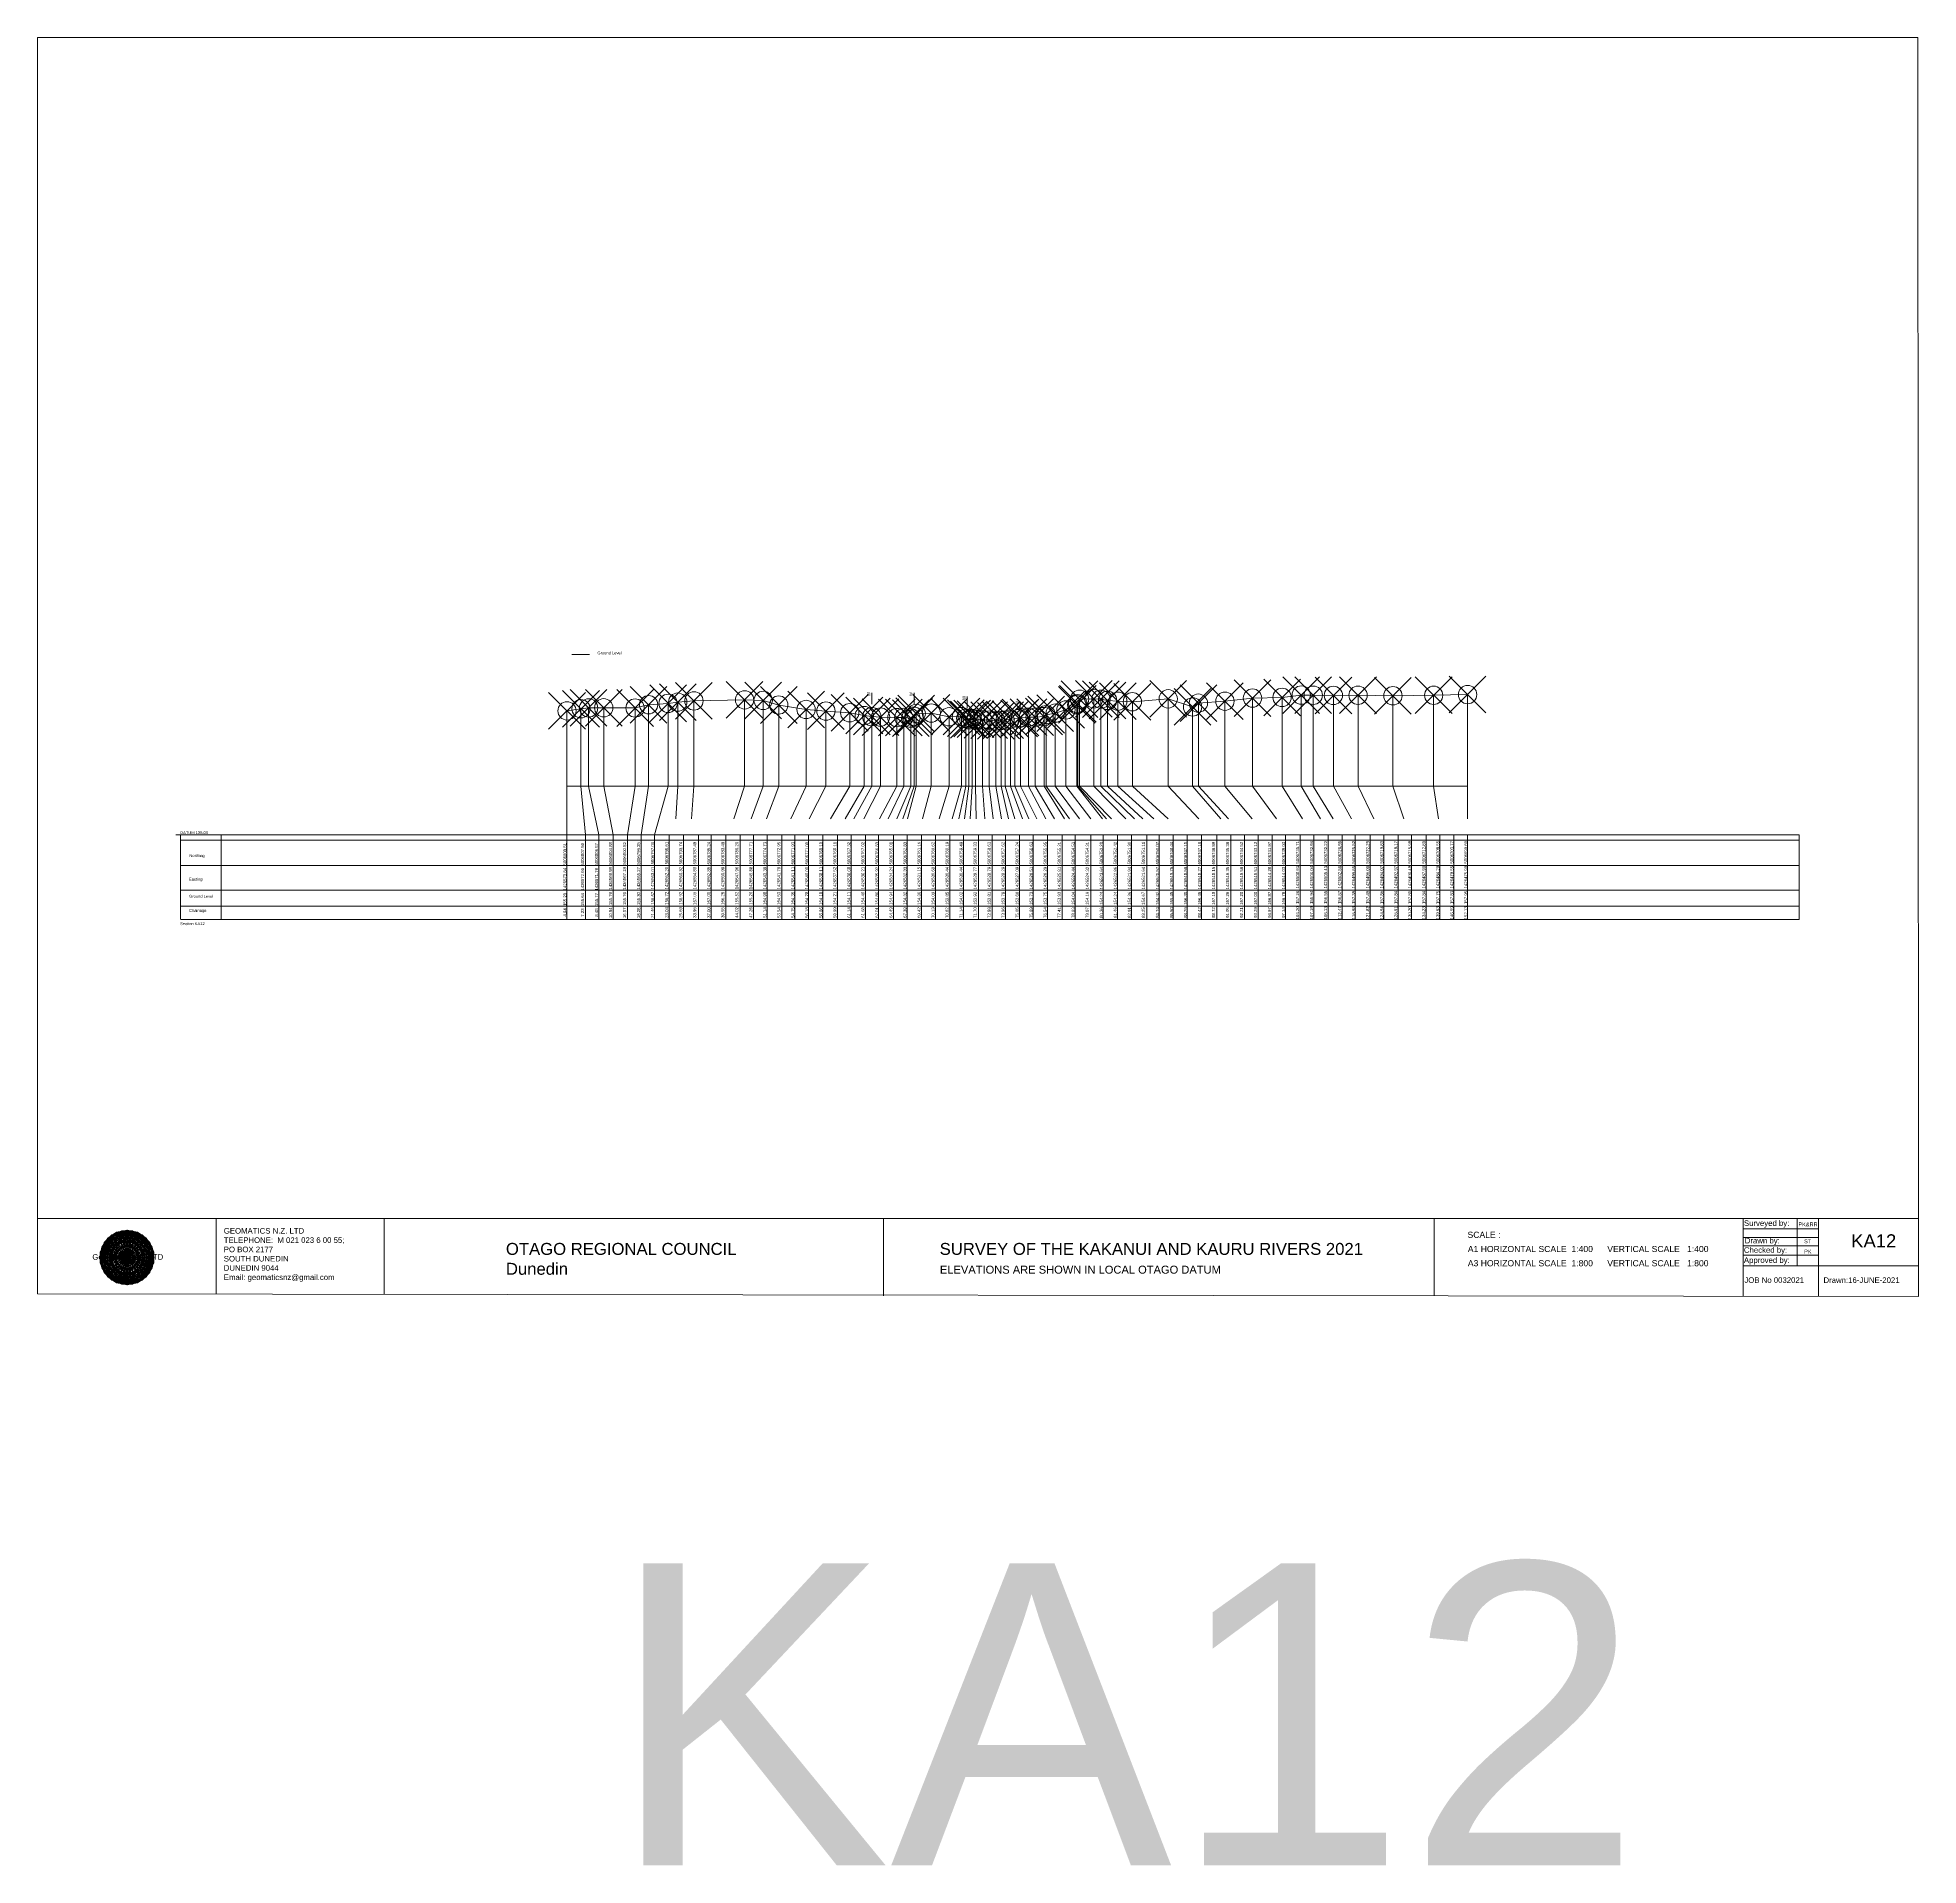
# Model space of a CAD drawing. Header units: millimetres. Extents: x -11318300 to 46111088, y -1699923 to 1425288130.
# Drawn here: x -3807641 to -3500233, y -33446 to 265345 of the extents above; entities that cross this region are included whole.
import ezdxf

# ---------------------------------------------------------------- set-up
doc = ezdxf.new("R2010")
doc.units = ezdxf.units.MM
doc.header["$PDMODE"] = 35
doc.header["$PDSIZE"] = 3000
doc.layers.get('0').update_dxf_attribs({"lineweight": 0})
doc.layers.add('geo', color=7, linetype='Continuous', lineweight=0)
doc.styles.get("Standard").update_dxf_attribs({"font": 'arial.ttf'})

# ---------------------------------------------------------------- blocks, each defined once
blk = doc.blocks.new('Geomatics_Circle_SPT')
at = {"layer": 'geo', "color": 2, "linetype": 'Continuous', "lineweight": 0}
for p, q in [((0, 25.2), (-25.2, 0)), ((-24.7, 4.9), (-4.9, 24.7)), ((-24.7, -4.9), (4.9, 24.7)), ((-9.7, 23.3), (-23.3, 9.6)), ((9.7, 23.3), (-23.3, -9.7)), ((-21, 14), (-14, 21)), ((-21, -14), (14, 21)), ((0, 0), (-17.8, 17.8)), ((-14, 21), (21, -14)), ((23.3, -9.7), (-9.7, 23.3)), ((-4.9, 24.7), (24.7, -4.9)), ((25.2, 0), (0, 25.2)), ((0, 0), (17.8, 17.8)), ((4.9, 24.7), (24.7, 4.9)), ((23.3, 9.7), (9.7, 23.3)), ((14, 21), (21, 14)), ((17.8, 18.1), (17.8, 18.1)), ((4.9, -24.7), (-24.7, 4.9)), ((-24.7, 0), (0, -24.7)), ((-23.3, 9.7), (9.7, -23.3)), ((14, -21), (-21, 14)), ((0, 0), (-17.8, -17.8)), ((21, 14), (-14, -21)), ((-9.7, -23.3), (23.3, 9.7)), ((24.7, 4.9), (-4.9, -24.7)), ((0, 0), (17.8, -17.8)), ((0, -24.8), (25.2, 0)), ((-4.9, -24.7), (-24.7, -4.9)), ((-23.3, -9.7), (-9.7, -23.3)), ((-14, -21), (-21, -14)), ((24.7, -4.9), (4.9, -24.7)), ((9.7, -23.3), (23.3, -9.7)), ((21, -14), (14, -21)), ((-17.8, -17.8), (-17.8, -17.8)), ((4.9, -24.7), (4.9, -24.7)), ((18.1, -17.8), (18.1, -17.8))]:
    blk.add_line(p, q, dxfattribs=at)
at = {"layer": 'geo', "color": 1, "linetype": 'Continuous', "lineweight": 0}
for p, q in [((-25.2, 0), (9.7, 23.3)), ((-25.2, 0), (-9.6, 23.3)), ((-4.9, 24.8), (-24.7, -4.9)), ((4.9, 24.7), (-24.7, 4.9)), ((14, 21), (-24.7, -4.9)), ((-14, 21), (-24.7, 4.9)), ((-23.3, 9.7), (0, 25.2)), ((-23.3, -9.6), (0, 25.2)), ((-23.3, -9.6), (17.8, 17.8)), ((-23.3, 9.7), (-17.8, 17.9)), ((-23.3, -9.6), (-17.8, 17.9)), ((-23.3, 9.7), (17.8, 17.8)), ((4.9, 24.8), (-21, -14)), ((-4.9, 24.7), (-21, 14)), ((14, 21), (-21, 14)), ((-14, 21), (-21, -14)), ((-17.9, 17.6), (-17.9, 17.6)), ((-17.8, 17.8), (9.7, 23.3)), ((-17.8, 17.8), (-9.6, 23.3)), ((-17.8, -17.8), (9.7, 23.3)), ((-17.8, -17.8), (-9.7, 23.3)), ((-9.7, -23.3), (-17.8, 17.8)), ((-17.8, 17.8), (9.7, -23.3)), ((-17.8, 17.8), (23.3, -9.6)), ((-17.8, 17.8), (23.3, 9.7)), ((4.9, 24.7), (-14, 21)), ((-4.9, 24.7), (-14, -20.9)), ((0, 0), (-14, 21)), ((-14, 21), (-4.9, -24.7)), ((-14, 21), (-14, 21)), ((24.7, -4.9), (-14, 21)), ((21, 14), (-14, 21)), ((-9.8, 23.1), (-9.8, 23.1)), ((-9.7, 23.3), (0, 25.2)), ((-9.7, 23.3), (0, -25.2)), ((-9.7, -23.3), (0, 25.2)), ((-9.6, 23.3), (17.8, -17.8)), ((-9.6, 23.3), (25.2, 0)), ((-9.6, 23.3), (17.8, 17.8)), ((-9.6, -23.3), (17.8, 17.9)), ((0, 0), (-4.9, 24.7)), ((-4.9, 24.7), (-4.9, 24.7)), ((21, -14), (-4.9, 24.7)), ((24.8, 4.9), (-4.9, 24.7)), ((14, 21), (-4.9, 24.7)), ((-0.2, 25.1), (-0.2, 25.1)), ((0, 25.2), (9.7, -23.3)), ((0, 25.2), (23.3, -9.7)), ((0, 25.2), (23.3, 9.7)), ((0, 25.2), (9.7, 23.3)), ((0, 0), (4.9, 24.7)), ((0, -25.2), (9.7, 23.3)), ((0, 0), (14, 21)), ((21, 14), (4.9, 24.8)), ((14, -21), (4.9, 24.7)), ((24.7, -4.9), (4.9, 24.7)), ((4.9, 24.7), (4.9, 24.7)), ((4.9, -24.7), (14, 21)), ((9.4, 23.3), (9.4, 23.3)), ((9.7, 23.3), (17.8, -17.8)), ((9.7, 23.3), (25.2, 0)), ((9.7, 23.3), (17.8, 17.9)), ((17.8, 17.8), (9.7, -23.3)), ((21, -14), (14, 21)), ((24.7, 4.9), (14, 21)), ((14, 21), (14, 21)), ((17.6, 17.9), (17.6, 17.9)), ((17.8, 17.8), (23.3, -9.7)), ((17.8, 17.8), (23.3, 9.7)), ((-25.2, 0), (23.3, 9.7)), ((-25.2, 0), (-23.3, 9.7)), ((-23.3, -9.7), (-25.2, 0)), ((-9.6, -23.3), (-25.2, 0)), ((9.7, -23.3), (-25.2, 0)), ((21, 14), (-24.7, 4.9)), ((-21, 14), (-24.7, -4.9)), ((0, 0), (-24.7, 4.9)), ((-24.7, 4.9), (-21, -14)), ((-24.7, 4.9), (-4.9, -24.7)), ((-24.7, 4.9), (14, -21)), ((-24.7, 4.9), (-24.7, 4.9)), ((0, 0), (-24.7, -4.9)), ((-17.8, -17.8), (-23.3, 9.7)), ((0, -25.2), (-23.3, 9.7)), ((-23.3, 9.7), (17.8, -17.8)), ((-23.3, 9.7), (25.2, 0)), ((-23.3, 9.4), (-23.3, 9.4)), ((-23.3, -9.7), (25.2, 0)), ((0, 0), (-21, 14)), ((-21, 14), (-14, -21)), ((-21, 14), (4.9, -24.7)), ((-21, 14), (-21, 14)), ((24.7, 4.9), (-21, 14)), ((0, 0), (-21, -14)), ((-17.8, -17.8), (23.3, 9.7)), ((-14, -21), (24.7, 4.9)), ((0, 0), (-14, -21)), ((25.2, 0), (-9.6, -23.3)), ((-4.9, -24.7), (21, 14)), ((0, 0), (-4.9, -24.7)), ((0, 0), (21, 14)), ((23.3, 9.7), (0, -25.2)), ((0, 0), (24.8, 4.9)), ((0, 0), (4.9, -24.7)), ((0, 0), (14, -21)), ((0, 0), (21, -14)), ((0, 0), (24.8, -4.9)), ((4.9, -24.7), (24.7, 4.9)), ((25.2, 0), (9.7, -23.3)), ((14, -21), (21, 14)), ((23.3, 9.7), (17.8, -17.8)), ((24.7, -4.9), (21, 14)), ((21, 14), (21, 14)), ((21, -14), (24.7, 4.9)), ((23.1, 9.8), (23.1, 9.8)), ((23.3, 9.7), (25.2, 0)), ((25.2, 0), (23.3, -9.6)), ((24.7, 4.9), (24.7, 4.9)), ((25.1, 0.2), (25.1, 0.2)), ((-25.2, 0), (23.3, -9.7)), ((-25.1, -0.2), (-25.1, -0.2)), ((-24.7, -4.9), (-24.7, -4.9)), ((-24.7, -4.9), (-14, -21)), ((-24.7, -4.9), (4.9, -24.7)), ((-24.7, -4.9), (21, -14)), ((-17.8, -17.8), (-23.3, -9.7)), ((0, -25.2), (-23.3, -9.6)), ((17.8, -17.8), (-23.3, -9.6)), ((-23.1, -9.8), (-23.1, -9.8)), ((-21, -14), (24.7, -4.9)), ((-21, -14), (-21, -14)), ((-21, -14), (-4.9, -24.7)), ((-21, -14), (14, -21)), ((23.3, -9.7), (-17.8, -17.8)), ((-14, -21), (21, -14)), ((-4.9, -24.7), (24.7, -4.9)), ((23.3, -9.6), (0, -25.2)), ((4.9, -24.7), (21, -14)), ((14, -21), (24.7, -4.9)), ((23.3, -9.6), (17.8, -17.8)), ((21, -14), (21, -14)), ((23.3, -9.4), (23.3, -9.4)), ((24.7, -4.9), (24.7, -4.9)), ((-9.6, -23.3), (-17.8, -17.8)), ((9.7, -23.3), (-17.8, -17.8)), ((-17.6, -17.9), (-17.6, -17.9)), ((-14, -21), (-14, -21)), ((-14, -21), (4.9, -24.7)), ((17.8, -17.8), (-9.7, -23.3)), ((0, -25.2), (-9.7, -23.3)), ((-9.4, -23.3), (-9.4, -23.3)), ((-4.9, -24.7), (14, -21)), ((-4.9, -24.7), (-4.9, -24.7)), ((9.7, -23.3), (0, -25.2)), ((0.2, -25.1), (0.2, -25.1)), ((4.9, -24.7), (4.9, -24.7)), ((17.8, -17.8), (9.7, -23.3)), ((9.8, -23.1), (9.8, -23.1)), ((14, -21), (14, -21)), ((17.9, -17.6), (17.9, -17.6))]:
    blk.add_line(p, q, dxfattribs=at)
at = {"layer": 'geo', "color": 114, "linetype": 'Continuous', "lineweight": 0}
for p, q in [((17.9, 17.8), (-25.2, 0)), ((-24.7, 4.9), (14, 21)), ((9.7, 23.3), (-23.3, 9.7)), ((-20.9, 14), (4.9, 24.7)), ((0, 25.2), (-17.8, 17.8)), ((-17.8, 17.8), (0, -25.2)), ((-14, 21), (-4.9, 24.7)), ((4.9, -24.7), (-14, 21)), ((0, 0), (-9.7, 23.3)), ((-4.9, 24.7), (14, -21)), ((17.8, -17.8), (0, 25.2)), ((0, 0), (9.7, 23.3)), ((4.9, 24.7), (21, -14)), ((23.3, -9.7), (9.7, 23.3)), ((14, 21), (24.7, -4.9)), ((25.2, 0), (17.8, 17.8)), ((-24.7, -4.9), (21, 14)), ((-14, -21), (-24.7, 4.9)), ((0, 0), (-23.3, 9.7)), ((-23.3, 9.7), (-9.7, -23.3)), ((0, 0), (-23.3, -9.7)), ((-4.9, -24.7), (-21, 14)), ((24.8, 4.9), (-20.9, -14)), ((0, 0), (-9.7, -23.3)), ((0, 0), (23.3, 9.7)), ((0, 0), (9.7, -23.3)), ((0, 0), (23.3, -9.7)), ((21, 14), (24.7, 4.9)), ((-25.2, 0), (-17.8, -17.8)), ((-21, -14), (-24.7, -4.9)), ((-17.8, -17.8), (25.2, 0)), ((24.8, -4.9), (-14, -21)), ((-9.6, -23.3), (23.3, -9.7)), ((21, -14), (-4.9, -24.8)), ((0, -25.2), (17.9, -17.8)), ((14, -21), (4.9, -24.8))]:
    blk.add_line(p, q, dxfattribs=at)
at = {"layer": 'geo', "color": 250, "linetype": 'Continuous', "lineweight": 0}
for p, q in [((-17.8, 17.8), (17.8, 17.8)), ((-17.8, -17.8), (-17.8, 17.8)), ((-14, 21), (-14, 21)), ((14, 21), (-14, 21)), ((-14, 20.9), (-14, -21)), ((-9.7, 23.3), (9.7, 23.3)), ((-9.7, -23.3), (-9.7, 23.3)), ((-4.9, 24.7), (4.9, 24.7)), ((-4.9, 24.7), (-4.9, -24.7)), ((0, 0), (0, 25.2)), ((4.9, 24.7), (4.9, -24.7)), ((9.7, -23.3), (9.7, 23.3)), ((14, 21), (14, -21)), ((17.8, -17.8), (17.8, 17.8)), ((0, 0), (-25.2, 0)), ((24.7, 4.9), (-24.7, 4.9)), ((-24.7, 4.9), (-24.7, -4.9)), ((-23.3, 9.7), (23.3, 9.7)), ((-23.3, 9.7), (-23.3, 9.7)), ((-23.3, -9.7), (-23.3, 9.7)), ((21, 14), (-21, 14)), ((-21, 14), (-21, -14)), ((0, 0), (0, -25.2)), ((0, 0), (25.2, 0)), ((21, 14), (21, 14)), ((21, -14), (21, 14)), ((23.3, 9.7), (23.3, -9.7)), ((24.7, 4.9), (24.7, 4.9)), ((24.7, -4.9), (24.7, 4.9)), ((-24.7, -4.9), (24.7, -4.9)), ((23.3, -9.7), (-23.3, -9.7)), ((-21, -14), (21, -14)), ((17.8, -17.8), (-17.8, -17.8)), ((-14, -21), (14, -21)), ((9.7, -23.3), (-9.7, -23.3)), ((-4.9, -24.7), (4.9, -24.7))]:
    blk.add_line(p, q, dxfattribs=at)
blk = doc.blocks.new('GeomaticsNZ TITLE BLOCK')
at = {"color": 7, "linetype": 'Continuous', "lineweight": 0}
for p, q in [((0, 94.9), (0, 1579.2)), ((0, 1579.2), (2363.4, 1579.2)), ((2363.4, 1579.2), (2364, 94.9)), ((2364, 94.9), (0, 94.9)), ((0, 94.9), (0, 0)), ((15.9, 94.9), (2364, 94.9)), ((224.3, 95.2), (224.3, -0.3)), ((2364, 94.9), (382.6, 94.9)), ((435.8, 95.2), (435.8, -0.7)), ((1063.4, 94.9), (1063.4, -2.4)), ((1755.4, 94.9), (1755.4, -2.6)), ((2143.9, 94.9), (2143.7, -3)), ((2211.5, 94.9), (2211.5, 36.1)), ((2238.6, 94.8), (2238.6, -3.2)), ((2364, -3.5), (2364, 94.9)), ((2143.9, 81.9), (2238.6, 81.7)), ((2143.9, 71), (2238.6, 71)), ((2143.6, 60.4), (2238.6, 60.4)), ((2143.8, 48.6), (2238.6, 48.6)), ((2143.8, 35.4), (2364, 35.3)), ((0, 0), (2364, -3.5))]:
    blk.add_line(p, q, dxfattribs=at)
at = {"color": 7, "linetype": 'Continuous', "lineweight": 0, "xscale": 1.36, "yscale": 1.36, "zscale": 1.36}
blk.add_blockref('Geomatics_Circle_SPT', (112.4, 45.7), dxfattribs=at)
at = {"color": 7, "linetype": 'Continuous', "lineweight": 0}
for s, p in [('PK&RR', (2213.2, 84.8)), ('ST', (2220.3, 63.6)), ('PK', (2220.4, 50.6))]:
    blk.add_text(s, height=5, dxfattribs=at).set_placement(p)
at = {"color": 7, "linetype": 'Continuous', "lineweight": 0, "attachment_point": 1}
for s, width, heights, insert, char_height in [('{\\C256;GEOMATICS N.Z. LTD                   \\PTELEPHONE:  M 021 023 6 00 55;\\PPO BOX 2177\\PSOUTH DUNEDIN\\PDUNEDIN 9044\\PEmail: geomaticsnz@gmail.com}', 3535.727, [94.7], (234, 82.7), 7), ('{\\C256;Surveyed by:}', 3535.727, [0], (2144.7, 92.4), 7), ('{\\C256;Geomatics N.Z. LTD                   }', 125.079, [15.8], (68.8, 49.9), 7), ('{\\C256;OTAGO REGIONAL COUNCIL\\PDunedin}', 3535.727, [0], (588.6, 64), 15), ('{\\C256;SURVEY OF THE KAKANUI AND KAURU RIVERS 2021}', 3535.727, [0], (1133.8, 64), 15), ('{\\C256;Checked by:}', 3535.727, [0], (2144.7, 58.6), 7), ('{\\C256;Drawn by:}', 3535.727, [0], (2145.8, 70.4), 7), ('{\\C256;ELEVATIONS ARE SHOWN IN LOCAL OTAGO DATUM}', 3535.727, [0], (1134.1, 35.4), 10), ('{\\C256;Approved by:}', 3535.727, [0], (2144.7, 45.9), 7), ('{\\C256;JOB No 0032021}', 3535.727, [0], (2145.3, 20.8), 7), ('{\\C256;Drawn:16-JUNE-2021}', 3535.727, [0], (2244.7, 20.7), 7)]:
    blk.add_mtext_dynamic_manual_height_columns(s, width=width, gutter_width=159, heights=heights, dxfattribs=dict(at, insert=insert, char_height=char_height))

msp = doc.modelspace()

# ---------------------------------------------------------------- linework, layer by layer
at = {"color": 1, "lineweight": 0}
msp.add_line((-3720333, 164520), (-3717426, 164520), dxfattribs=at)
at = {"color": 7, "lineweight": 0}
for p, q in [((-3700367, 156915), (-3700367, 143003)), ((-3692088, 157085), (-3692088, 143003)), ((-3689051, 156995), (-3689051, 143003)), ((-3671266, 156401), (-3671266, 158248)), ((-3664374, 156380), (-3664374, 158227)), ((-3655693, 155769), (-3655693, 157616)), ((-3647019, 154957), (-3647019, 156805)), ((-3637333, 157185), (-3637333, 143003)), ((-3635007, 157255), (-3635007, 143003)), ((-3633839, 157195), (-3633839, 143003)), ((-3632763, 156995), (-3632763, 143003)), ((-3631086, 156865), (-3631086, 143003)), ((-3628709, 156785), (-3628709, 143003)), ((-3622853, 157255), (-3622853, 143003)), ((-3613582, 156865), (-3613582, 143003)), ((-3609072, 157385), (-3609072, 143003)), ((-3604231, 157485), (-3604231, 143003)), ((-3601111, 157864), (-3601111, 143003)), ((-3599140, 157844), (-3599140, 143003)), ((-3595855, 157814), (-3595855, 143003)), ((-3591825, 157844), (-3591825, 143003)), ((-3586123, 157754), (-3586123, 143003)), ((-3579460, 157834), (-3579460, 143003)), ((-3573919, 157954), (-3573919, 137637)), ((-3721115, 155286), (-3721115, 135000)), ((-3718827, 155636), (-3718827, 143003)), ((-3717577, 155766), (-3717577, 143003)), ((-3715108, 155756), (-3715108, 143003)), ((-3709983, 155756), (-3709983, 143003)), ((-3707774, 156296), (-3707774, 143003)), ((-3704590, 156516), (-3704590, 143003)), ((-3703014, 156716), (-3703014, 143003)), ((-3686499, 156245), (-3686499, 143003)), ((-3682034, 155515), (-3682034, 143003)), ((-3678792, 155255), (-3678792, 143003)), ((-3674911, 154975), (-3674911, 143003)), ((-3672518, 154525), (-3672518, 143003)), ((-3669871, 154275), (-3669871, 143003)), ((-3667195, 154185), (-3667195, 143003)), ((-3666063, 154205), (-3666063, 143003)), ((-3664915, 154105), (-3664915, 143003)), ((-3664378, 154395), (-3664378, 143003)), ((-3664042, 154855), (-3664042, 143003)), ((-3661566, 154935), (-3661566, 143003)), ((-3658668, 154315), (-3658668, 143003)), ((-3656637, 154355), (-3656637, 143003)), ((-3655433, 153845), (-3655433, 143003)), ((-3654909, 154015), (-3654909, 143003)), ((-3654352, 153915), (-3654352, 143003)), ((-3653177, 153805), (-3653177, 143003)), ((-3652091, 153785), (-3652091, 143003)), ((-3650165, 153725), (-3650165, 143003)), ((-3649513, 153745), (-3649513, 143003)), ((-3648642, 153925), (-3648642, 143003)), ((-3647219, 154035), (-3647902, 151276)), ((-3645696, 154235), (-3645696, 143003)), ((-3644595, 154235), (-3644595, 143003)), ((-3643147, 154355), (-3643147, 143003)), ((-3642805, 154878), (-3642805, 143003)), ((-3641316, 154915), (-3641316, 143003)), ((-3639556, 155445), (-3639556, 143003)), ((-3637791, 156295), (-3637791, 143003)), ((-3637629, 156445), (-3637629, 143003)), ((-3618863, 155935), (-3618863, 143003)), ((-3617919, 156545), (-3617919, 143003)), ((-3651007, 153655), (-3651007, 143003)), ((-3647902, 151276), (-3647902, 143003)), ((-3718827, 143003), (-3718089, 135000)), ((-3717577, 143003), (-3715917, 135000)), ((-3715108, 143003), (-3713559, 135000)), ((-3709983, 143003), (-3711201, 135000)), ((-3707774, 143003), (-3708970, 135000)), ((-3704590, 143003), (-3706815, 135000)), ((-3703014, 143003), (-3703338, 137637)), ((-3700367, 143003), (-3700759, 137637)), ((-3692088, 143003), (-3693850, 137637)), ((-3689051, 143003), (-3691036, 137637)), ((-3686499, 143003), (-3688518, 137637)), ((-3682034, 143003), (-3684554, 137637)), ((-3678792, 143003), (-3681559, 137637)), ((-3674911, 143003), (-3678057, 137637)), ((-3672518, 143003), (-3675658, 137637)), ((-3669871, 143003), (-3672611, 137637)), ((-3667195, 143003), (-3670018, 137637)), ((-3666063, 143003), (-3668595, 137637)), ((-3664915, 143003), (-3667186, 137637)), ((-3664378, 143003), (-3666231, 137637)), ((-3664042, 143003), (-3665477, 137637)), ((-3661566, 143003), (-3663007, 137637)), ((-3658668, 143003), (-3660258, 137637)), ((-3656637, 143003), (-3658166, 137637)), ((-3655433, 143003), (-3656154, 137637)), ((-3654909, 143003), (-3655235, 137637)), ((-3654352, 143003), (-3654237, 137637)), ((-3653177, 143003), (-3652819, 137637)), ((-3652091, 143003), (-3651475, 137637)), ((-3651007, 143003), (-3650105, 137637)), ((-3650165, 143003), (-3648948, 137637)), ((-3649513, 143003), (-3647896, 137637)), ((-3648642, 143003), (-3646670, 137637)), ((-3647902, 143003), (-3645606, 137637)), ((-3645696, 143003), (-3642841, 137637)), ((-3644595, 143003), (-3641457, 137637)), ((-3643147, 143003), (-3639808, 137637)), ((-3642805, 143003), (-3638964, 137637)), ((-3641316, 143003), (-3637351, 137637)), ((-3639556, 143003), (-3635470, 137637)), ((-3637791, 143003), (-3633583, 137637)), ((-3637629, 143003), (-3632910, 137637)), ((-3637333, 143003), (-3632105, 137637)), ((-3635007, 143003), (-3629783, 137637)), ((-3633839, 143003), (-3628365, 137637)), ((-3632763, 143003), (-3627021, 137637)), ((-3631086, 143003), (-3625207, 137637)), ((-3628709, 143003), (-3622866, 137637)), ((-3622853, 143003), (-3617822, 137637)), ((-3618863, 143003), (-3614241, 137637)), ((-3617919, 143003), (-3612973, 137637)), ((-3613582, 143003), (-3609114, 137637)), ((-3609072, 143003), (-3605159, 137637)), ((-3604231, 143003), (-3600874, 137637)), ((-3601111, 143003), (-3597958, 137637)), ((-3599140, 143003), (-3595903, 137637)), ((-3595855, 143003), (-3592870, 137637)), ((-3591825, 143003), (-3589226, 137637)), ((-3586123, 143003), (-3584335, 137637)), ((-3579460, 143003), (-3578689, 137637)), ((-3721115, 135000), (-3721115, 121147)), ((-3718089, 121176), (-3718089, 135000)), ((-3715917, 121176), (-3715917, 135000)), ((-3713559, 121176), (-3713559, 135000)), ((-3711201, 121176), (-3711201, 135000)), ((-3708970, 121176), (-3708970, 135000)), ((-3706815, 121176), (-3706815, 135000)), ((-3704406, 121176), (-3704406, 135000)), ((-3702048, 121176), (-3702048, 135000)), ((-3699639, 121176), (-3699639, 135000)), ((-3697560, 121176), (-3697560, 135000)), ((-3695151, 121176), (-3695151, 135000)), ((-3692837, 121176), (-3692837, 135000)), ((-3690651, 121176), (-3690651, 135000)), ((-3688399, 121176), (-3688399, 135000)), ((-3685982, 121176), (-3685982, 135000)), ((-3683890, 121176), (-3683890, 135000)), ((-3681617, 121176), (-3681617, 135000)), ((-3679296, 121176), (-3679296, 135000)), ((-3676917, 121176), (-3676917, 135000)), ((-3674650, 121176), (-3674650, 135000)), ((-3672323, 121176), (-3672323, 135000)), ((-3670194, 121176), (-3670194, 135000)), ((-3667745, 121176), (-3667745, 135000)), ((-3665488, 121176), (-3665488, 135000)), ((-3663192, 121176), (-3663192, 135000)), ((-3658525, 121176), (-3658525, 135000)), ((-3656307, 121176), (-3656307, 135000)), ((-3653857, 121176), (-3653857, 135000)), ((-3651639, 121176), (-3651639, 135000)), ((-3649451, 121176), (-3649451, 135000)), ((-3647139, 121176), (-3647139, 135000)), ((-3644945, 121176), (-3644945, 135000)), ((-3642581, 121176), (-3642581, 135000)), ((-3640189, 121176), (-3640189, 135000)), ((-3638059, 121176), (-3638059, 135000)), ((-3635512, 121176), (-3635512, 135000)), ((-3633456, 121176), (-3633456, 135000)), ((-3631145, 121176), (-3631145, 135000)), ((-3628835, 121176), (-3628835, 135000)), ((-3626338, 121176), (-3626338, 135000)), ((-3624318, 121176), (-3624318, 135000)), ((-3622043, 121176), (-3622043, 135000)), ((-3619752, 121176), (-3619752, 135000)), ((-3617399, 121176), (-3617399, 135000)), ((-3614918, 121176), (-3614918, 135000)), ((-3612612, 121176), (-3612612, 135000)), ((-3610374, 121176), (-3610374, 135000)), ((-3608147, 121176), (-3608147, 135000)), ((-3605882, 121176), (-3605882, 135000)), ((-3603663, 121176), (-3603663, 135000)), ((-3601287, 121176), (-3601287, 135000)), ((-3599051, 121176), (-3599051, 135000)), ((-3596715, 121176), (-3596715, 135000)), ((-3594428, 121176), (-3594428, 135000)), ((-3592297, 121176), (-3592297, 135000)), ((-3589842, 121176), (-3589842, 135000)), ((-3587594, 121176), (-3587594, 135000)), ((-3585262, 121176), (-3585262, 135000)), ((-3583059, 121176), (-3583059, 135000)), ((-3580682, 121176), (-3580682, 135000)), ((-3578458, 121176), (-3578458, 135000)), ((-3576154, 121176), (-3576154, 135000)), ((-3573919, 135000), (-3573919, 121147))]:
    msp.add_line(p, q, dxfattribs=at)
at = {"lineweight": 0}
for p, q in [((-3721115, 143003), (-3573919, 143003)), ((-3784273, 135000), (-3784273, 134453))]:
    msp.add_line(p, q, dxfattribs=at)
at = {"color": 32, "lineweight": 0, "true_color": 0xcd6928}
msp.add_line((-3785027, 135000), (-3530783, 135000), dxfattribs=at)
at = {"color": 7, "lineweight": 0, "transparency": 33554687}
for p, q in [((-3784273, 135000), (-3519693, 135000)), ((-3784273, 134453), (-3784273, 121303)), ((-3784273, 134154), (-3519693, 134154)), ((-3777638, 135000), (-3777638, 121176)), ((-3519693, 135000), (-3519693, 121176)), ((-3784273, 130031), (-3519693, 130031)), ((-3784273, 125970), (-3519693, 125970)), ((-3784273, 123366), (-3519693, 123366)), ((-3784273, 121176), (-3519693, 121176))]:
    msp.add_line(p, q, dxfattribs=at)
at = {"color": 1, "lineweight": 0}
msp.add_lwpolyline([(-3721115, 155286), (-3718827, 155636), (-3717577, 155766), (-3715108, 155786), (-3709983, 155756), (-3707774, 156296), (-3704590, 156516), (-3703014, 156716), (-3700367, 156915), (-3692088, 157085), (-3689051, 156995), (-3686499, 156245), (-3682034, 155515), (-3678792, 155255), (-3674911, 154975), (-3672518, 154525), (-3671304, 154345), (-3669871, 154275), (-3667195, 154185), (-3666063, 154205), (-3664915, 154105), (-3664378, 154395), (-3664042, 154855), (-3661566, 154935), (-3658668, 154315), (-3656637, 154355), (-3655927, 154085), (-3655433, 153845), (-3654909, 154015), (-3654352, 153915), (-3653177, 153805), (-3652091, 153785), (-3651007, 153655), (-3650165, 153725), (-3649513, 153745), (-3648642, 153925), (-3647219, 154035), (-3646982, 154185), (-3645696, 154235), (-3644595, 154235), (-3643147, 154355), (-3642805, 154665), (-3641316, 154915), (-3639556, 155445), (-3637791, 156295), (-3637629, 156445), (-3637333, 157185), (-3635007, 157255), (-3633839, 157195), (-3632763, 156995), (-3631086, 156865), (-3628709, 156785), (-3622853, 157255), (-3618863, 155935), (-3617919, 156545), (-3613582, 156865), (-3609072, 157385), (-3604231, 157485), (-3601111, 157864), (-3599140, 157844), (-3595855, 157814), (-3591825, 157844), (-3586123, 157754), (-3579460, 157834), (-3573919, 157954)], dxfattribs=at)
at = {"color": 7, "lineweight": 0}
for points in [[(-3671304, 154345), (-3671304, 143003), (-3674240, 137637)], [(-3655927, 154085), (-3655927, 143003), (-3657089, 137637)], [(-3646982, 154185), (-3646982, 143003), (-3636038, 143003)], [(-3646982, 143003), (-3644307, 137637)], [(-3660907, 135000), (-3660907, 121147)], [(-3635512, 135000), (-3635512, 135000), (-3635512, 135000)]]:
    msp.add_lwpolyline(points, dxfattribs=at)
for p in [(-3700367, 156915), (-3692088, 157085), (-3689051, 156995), (-3637333, 157185), (-3635007, 157255), (-3633839, 157195), (-3632763, 156995), (-3631086, 156865), (-3622853, 157255), (-3613582, 156865), (-3609072, 157385), (-3604231, 157485), (-3601111, 157864), (-3599140, 157844), (-3595855, 157814), (-3591825, 157844), (-3586123, 157754), (-3579460, 157834), (-3573919, 157954), (-3721115, 155286), (-3718827, 155636), (-3717577, 155766), (-3715108, 155786), (-3709983, 155756), (-3707774, 156296), (-3704590, 156516), (-3703014, 156716), (-3686499, 156245), (-3682034, 155515), (-3678792, 155255), (-3674911, 154975), (-3672518, 154525), (-3669871, 154275), (-3667195, 154185), (-3666063, 154205), (-3664915, 154105), (-3664042, 154855), (-3661566, 154935), (-3658668, 154315), (-3656637, 154355), (-3655433, 153845), (-3654909, 154015), (-3654352, 153915), (-3653177, 153805), (-3652091, 153785), (-3648642, 153925), (-3647219, 154035), (-3645696, 154235), (-3644595, 154235), (-3643147, 154355), (-3642805, 154665), (-3641316, 154915), (-3639556, 155445), (-3637791, 156295), (-3637629, 156445), (-3628709, 156785), (-3618863, 155935), (-3617919, 156545), (-3651007, 153655), (-3650165, 153725), (-3649513, 153745)]:
    msp.add_point(p, dxfattribs=at)
at = {"color": 40, "lineweight": 0, "true_color": 0xf8d731}
for p in [(-3671304, 154345), (-3664378, 154395), (-3655927, 154085), (-3646982, 154185)]:
    msp.add_point(p, dxfattribs=at)

# ---------------------------------------------------------------- block references
at = {"color": 7, "lineweight": 0, "xscale": 130.037656131007, "yscale": 130.037656131007, "zscale": 130.037656131007}
msp.add_blockref('GeomaticsNZ TITLE BLOCK', (-3807641, 59985), dxfattribs=at)

# ---------------------------------------------------------------- texts
at = {"color": 7, "lineweight": 0, "transparency": 33554687}
for s, height, p in [('Ground Level', 473.07, (-3716141, 164520)), ('DATUM 135.00', 473.07, (-3784340, 135136)), ('Northing', 473.1, (-3782829, 131387)), ('Easting', 473.1, (-3782898, 127528)), ('Ground Level', 473.07, (-3782881, 124739)), ('Section KA12', 473.07, (-3784340, 120258)), ('Chainage', 473.1, (-3782878, 122414))]:
    msp.add_text(s, height=height, dxfattribs=at).set_placement(p)
at = {"color": 7, "lineweight": 0}
for s, p in [('  4.94  155.29  1426573.84  5006809.51', (-3721201, 121266)), ('  7.23  155.64  1426572.56  5006807.56', (-3718322, 121242)), ('  8.48  155.77  1426571.79  5006806.57', (-3716030, 121247)), (' 10.94  155.79  1426569.98  5006804.88', (-3713739, 121199)), (' 16.07  155.76  1426567.18  5006800.52', (-3711447, 121199)), (' 18.28  156.30  1426565.27  5006799.25', (-3709156, 121199)), (' 21.46  156.52  1426563.01  5006797.00', (-3706864, 121255)), (' 23.04  156.72  1426562.20  5006795.61', (-3704573, 121255)), (' 25.69  156.92  1426560.32  5006793.74', (-3702281, 121255)), (' 33.96  157.09  1426554.89  5006787.49', (-3699990, 121246)), (' 37.00  157.00  1426552.85  5006785.24', (-3697698, 121246)), (' 39.55  156.25  1426550.99  5006783.48', (-3695406, 121246)), (' 44.02  155.52  1426547.96  5006780.20', (-3693115, 121266)), (' 47.26  155.26  1426545.88  5006777.71', (-3690823, 121266)), (' 51.14  154.98  1426543.39  5006774.73', (-3688532, 121246)), (' 53.54  154.53  1426541.79  5006772.95', (-3686240, 121246)), (' 54.75  154.35  1426541.11  5006771.93', (-3683949, 121246)), (' 56.18  154.28  1426540.00  5006771.00', (-3681657, 121246)), (' 58.86  154.19  1426538.11  5006769.10', (-3679366, 121246)), (' 59.99  154.21  1426537.52  5006768.11', (-3677074, 121246)), (' 61.14  154.11  1426536.68  5006767.32', (-3674783, 121249)), (' 61.68  154.40  1426536.21  5006767.02', (-3672491, 121249)), (' 62.01  154.86  1426535.92  5006766.83', (-3670199, 121249)), (' 64.49  154.94  1426534.24  5006765.01', (-3667908, 121249)), (' 67.39  154.32  1426532.33  5006762.83', (-3665616, 121249)), (' 69.42  154.36  1426531.15  5006761.16', (-3663324, 121249)), (' 70.13  154.09  1426530.69  5006760.62', (-3661033, 121242)), (' 70.62  153.85  1426530.44  5006760.18', (-3658741, 121242)), (' 71.14  154.02  1426530.44  5006759.48', (-3656449, 121242)), (' 71.70  153.92  1426529.77  5006759.33', (-3654158, 121242)), (' 72.88  153.81  1426528.79  5006758.63', (-3651866, 121242)), (' 73.96  153.79  1426528.29  5006757.62', (-3649575, 121242)), (' 75.05  153.66  1426527.09  5006757.24', (-3647283, 121242)), (' 75.89  153.73  1426526.51  5006756.63', (-3644991, 121242)), (' 76.54  153.75  1426526.29  5006755.95', (-3642700, 121242)), (' 77.41  153.93  1426525.81  5006755.21', (-3640408, 121242)), (' 78.83  154.04  1426524.44  5006754.53', (-3638116, 121242)), (' 79.07  154.19  1426524.33  5006754.31', (-3635825, 121242)), (' 80.36  154.24  1426523.64  5006753.20', (-3633533, 121247)), (' 81.46  154.24  1426522.86  5006752.42', (-3631241, 121247)), (' 82.91  154.36  1426521.94  5006751.30', (-3628950, 121247)), (' 83.25  154.67  1426521.64  5006751.11', (-3626659, 121247)), (' 84.74  154.92  1426520.57  5006750.07', (-3624367, 121247)), (' 86.50  155.45  1426519.75  5006748.44', (-3622076, 121247)), (' 88.26  156.30  1426518.59  5006747.11', (-3619784, 121247)), (' 88.42  156.45  1426518.27  5006747.18', (-3617493, 121247)), (' 88.72  157.19  1426518.15  5006746.89', (-3615201, 121247)), (' 91.05  157.26  1426516.35  5006745.38', (-3612910, 121246)), (' 92.21  157.20  1426515.56  5006744.52', (-3610618, 121246)), (' 93.29  157.00  1426515.51  5006743.12', (-3608327, 121246)), (' 94.97  156.87  1426514.28  5006741.97', (-3606036, 121246)), (' 97.34  156.79  1426514.03  5006739.03', (-3603744, 121246)), ('103.20  157.26  1426508.93  5006735.71', (-3601453, 121199)), ('107.19  155.94  1426506.04  5006732.94', (-3599161, 121199)), ('108.13  156.55  1426505.43  5006732.22', (-3596869, 121199)), ('112.47  156.87  1426502.58  5006728.95', (-3594578, 121199)), ('116.98  157.39  1426499.65  5006725.52', (-3592286, 121199)), ('121.82  157.49  1426496.00  5006722.29', (-3589995, 121199)), ('124.94  157.86  1426494.07  5006719.83', (-3587703, 121199)), ('126.91  157.84  1426492.97  5006718.17', (-3585412, 121199)), ('130.20  157.81  1426490.49  5006715.98', (-3583121, 121199)), ('134.23  157.84  1426487.90  5006712.89', (-3580829, 121199)), ('139.93  157.75  1426484.20  5006708.55', (-3578537, 121199)), ('146.59  157.83  1426479.55  5006703.77', (-3576246, 121199)), ('152.13  157.95  1426475.90  5006699.60', (-3573954, 121199))]:
    msp.add_text(s, height=500, rotation=90, dxfattribs=at).set_placement(p)
for s, height, p in [('A1 HORIZONTAL SCALE  1:400      VERTICAL SCALE   1:400 ', 1005.54, (-3573878, 66813)), ('SCALE :  ', 1005.5, (-3573925, 69137)), ('KA12', 2154.7, (-3511209, 67564)), ('A3 HORIZONTAL SCALE  1:800      VERTICAL SCALE   1:800', 1005.54, (-3573878, 64489)), ('KA12', 49394.5, (-3714278, -33446))]:
    msp.add_text(s, height=height, dxfattribs=at).set_placement(p)
at = {"color": 7, "lineweight": 0, "char_height": 500, "attachment_point": 1, "rotation": 90}
for insert in [(-3672054, 157707), (-3665162, 157686), (-3656480, 157074), (-3647806, 156263)]:
    msp.add_mtext_dynamic_manual_height_columns('W', width=4277.93, gutter_width=12.5, heights=[0], dxfattribs=dict(at, insert=insert))

doc.saveas('drawing.dxf')
